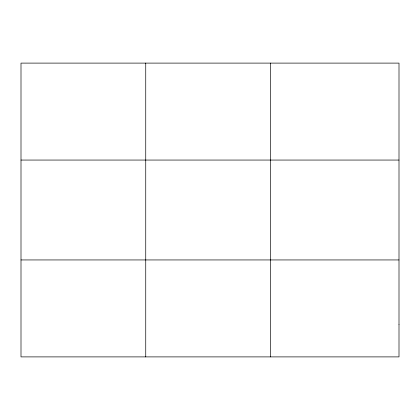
<?xml version="1.0" encoding="UTF-8"?>
<svg xmlns="http://www.w3.org/2000/svg" width="420" height="420" viewBox="0 0 420 420"><rect width="100%" height="100%" fill="white"/><g stroke="black" fill="none" stroke-linecap="round" stroke-linejoin="round"><path stroke-width="0.63" d="M145.74 356.895L145.74 63.105M270.48 356.895L270.48 63.105M21 160.057L399 160.057M21 259.943L399 259.943M399 324.581L399 356.895L21 356.895L21 63.105L399 63.105L399 324.581"/></g></svg>
